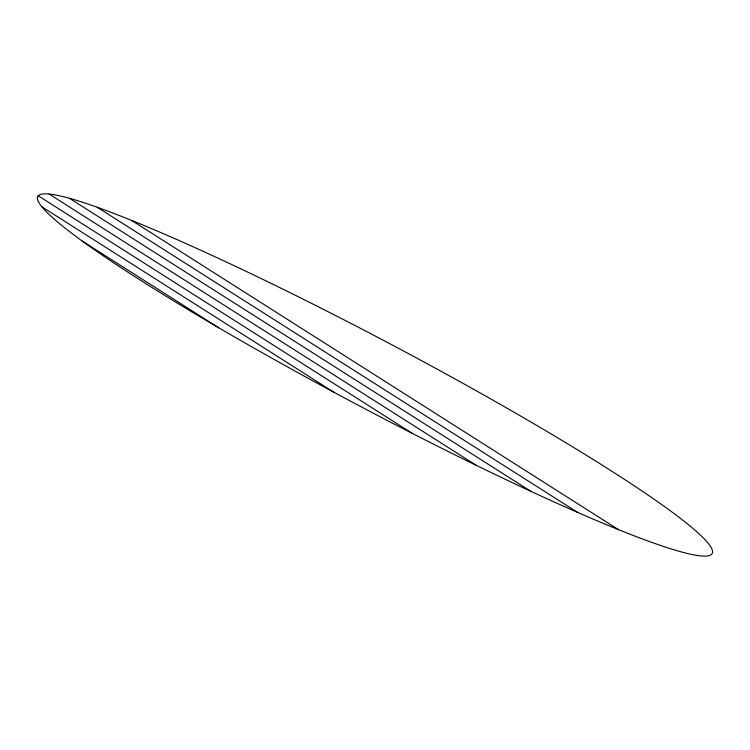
<?xml version="1.0" encoding="UTF-8"?>
<svg xmlns="http://www.w3.org/2000/svg" width="750" height="750" viewBox="0 0 750 750"><rect width="100%" height="100%" fill="white"/><g stroke="black" fill="none" stroke-linecap="round" stroke-linejoin="round"><path stroke-width="1.12" d="M131.55 220.378L618.45 529.622M97.275 207.281L577.894 512.541M69.516 198.319L530.822 491.306M49.181 194.081L476.325 465.366M38.278 195.825L412.397 433.434M41.85 206.766L333.994 392.306M82.341 241.144L218.672 327.741M191.456 311.634A381.525 34.575 27.9 0 0 712.125 553.631A381.525 34.575 27.9 0 0 221.419 259.734A381.525 34.575 27.9 0 0 191.456 311.634"/></g></svg>
